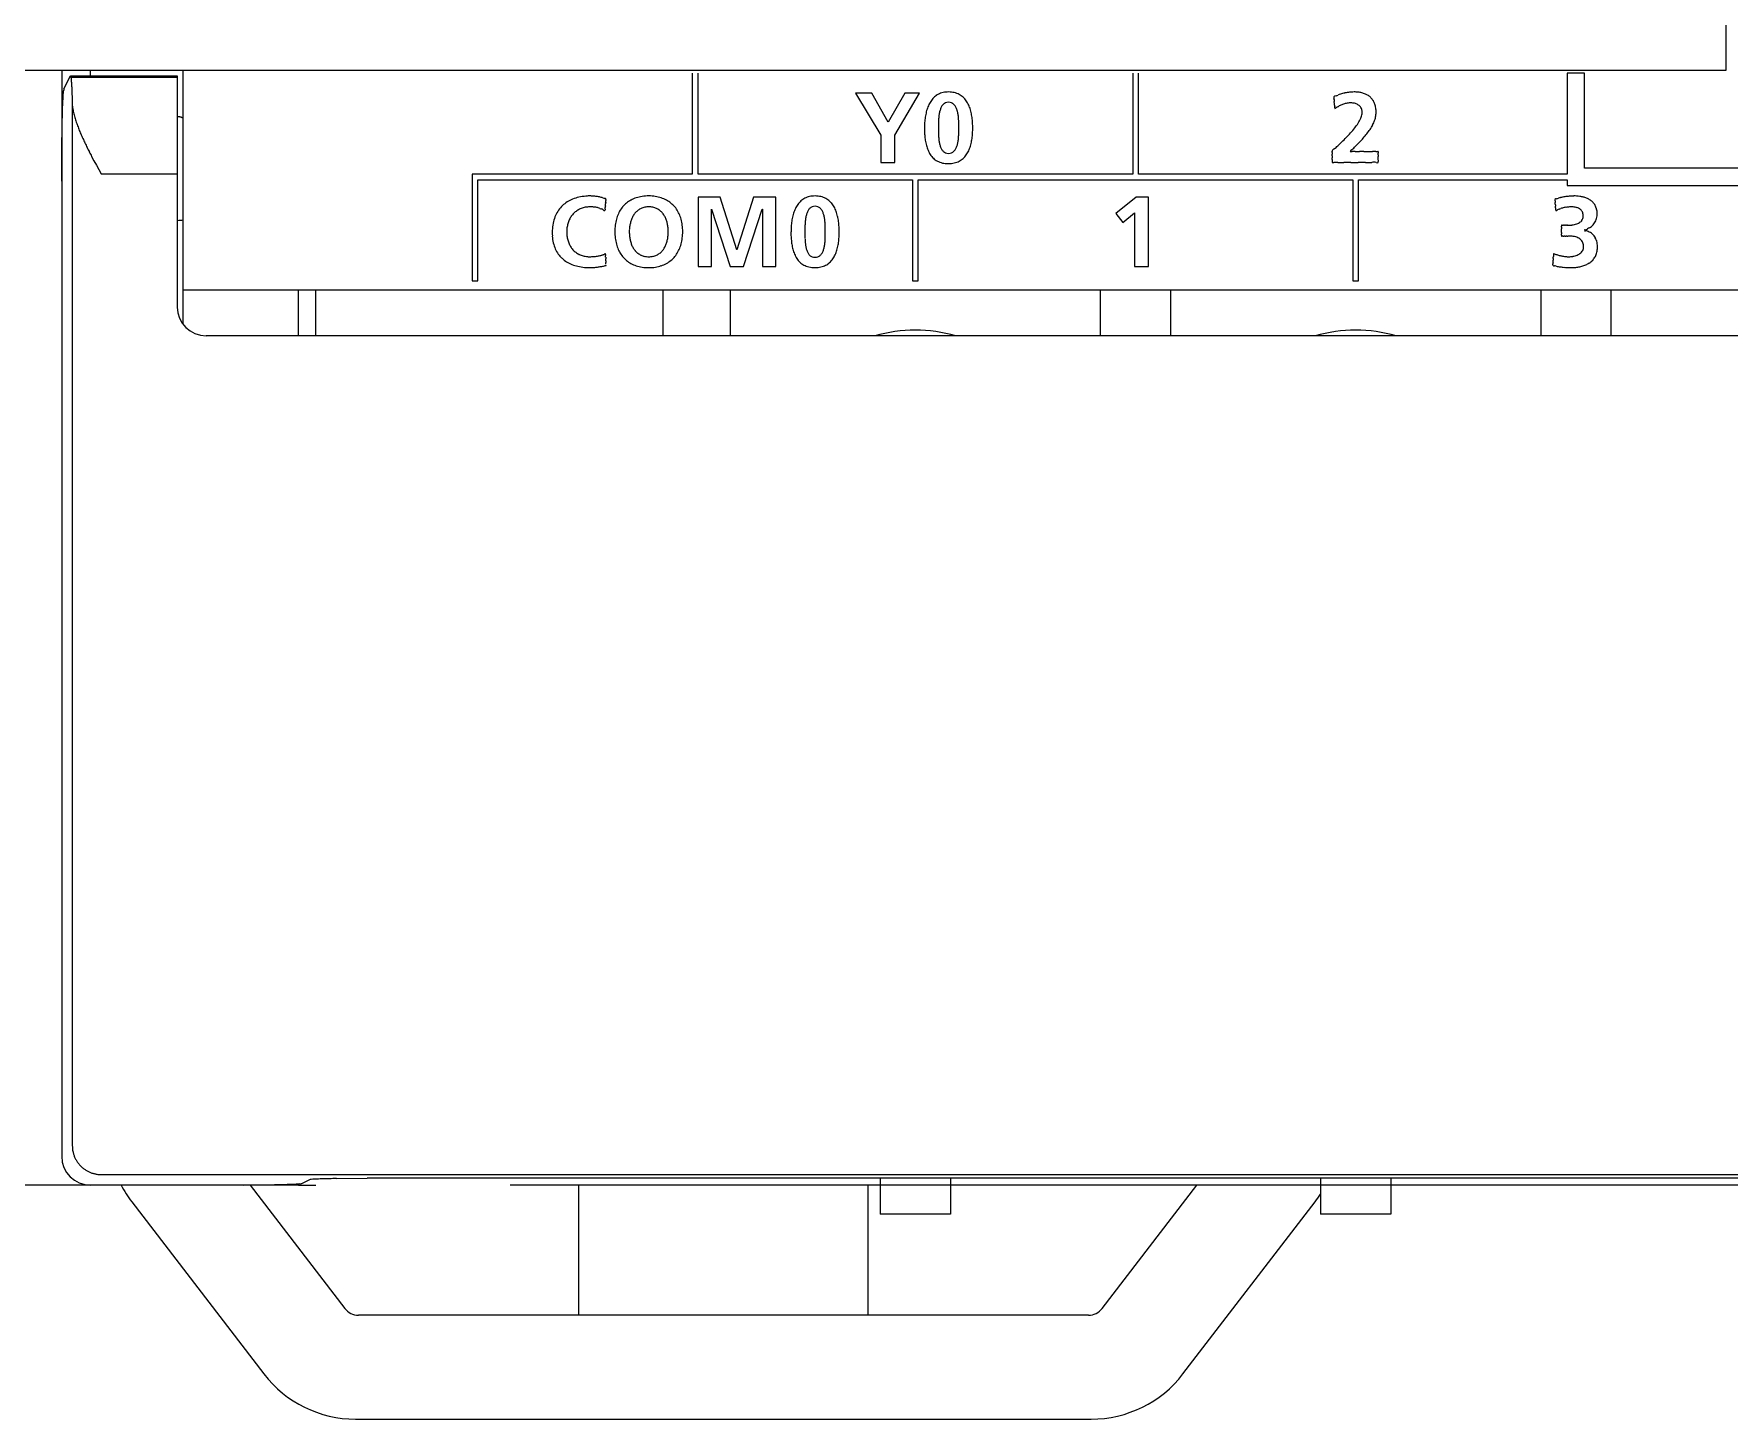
# Model space of a CAD drawing. Extents: x 168 to 388, y 259 to 356.
# Drawn here: x 202.88 to 232.22, y 259.02 to 282.99 of the extents above; entities that cross this region are included whole.
import ezdxf

# ---------------------------------------------------------------- set-up
doc = ezdxf.new("R2010")
doc.units = 0
doc.header["$MEASUREMENT"] = 0
doc.layers.get('0').update_dxf_attribs({"linetype": 'CONTINUOUS'})

msp = doc.modelspace()

# ---------------------------------------------------------------- linework, layer by layer
at = {"color": 7, "linetype": 'Continuous'}
for p, q in [((232.165, 282.367), (232.165, 333.767)), ((200.215, 282.367), (232.165, 282.367)), ((203.365, 282.367), (203.365, 263.567)), ((203.405, 282.043), (203.517, 282.267)), ((203.517, 282.267), (205.365, 282.267)), ((203.517, 282.267), (203.526, 282.239)), ((205.365, 282.239), (203.526, 282.239)), ((203.526, 282.239), (203.527, 282.23)), ((203.527, 282.23), (203.528, 282.222)), ((203.528, 282.222), (203.528, 282.215)), ((203.528, 282.215), (203.529, 282.208)), ((203.529, 282.208), (203.53, 282.203)), ((203.53, 282.203), (203.53, 282.197)), ((203.53, 282.197), (203.53, 282.193)), ((203.53, 282.193), (203.531, 282.188)), ((203.531, 282.188), (203.531, 282.183)), ((203.531, 282.183), (203.532, 282.178)), ((203.532, 282.178), (203.532, 282.172)), ((203.532, 282.172), (203.532, 282.166)), ((203.532, 282.166), (203.533, 282.16)), ((203.865, 282.267), (203.865, 282.367)), ((205.365, 282.267), (205.365, 278.267)), ((205.465, 277.984), (205.465, 282.367)), ((214.276, 282.317), (214.276, 280.568)), ((214.376, 280.568), (214.376, 282.317)), ((221.896, 282.317), (221.896, 280.568)), ((221.995, 280.568), (221.995, 282.317)), ((229.715, 282.317), (229.415, 282.317)), ((229.415, 282.317), (229.415, 280.568)), ((229.715, 280.668), (229.715, 282.317)), ((203.388, 281.866), (203.39, 281.902)), ((203.39, 281.902), (203.392, 281.937)), ((203.392, 281.937), (203.395, 281.972)), ((203.395, 281.972), (203.398, 282.008)), ((203.533, 282.16), (203.533, 282.154)), ((203.533, 282.154), (203.534, 282.148)), ((203.534, 282.148), (203.534, 282.141)), ((203.534, 282.141), (203.535, 282.134)), ((203.535, 282.134), (203.535, 282.128)), ((203.535, 282.128), (203.535, 282.121)), ((203.535, 282.121), (203.536, 282.114)), ((203.536, 282.114), (203.536, 282.106)), ((203.536, 282.106), (203.537, 282.099)), ((203.537, 282.099), (203.537, 282.091)), ((203.537, 282.091), (203.537, 282.084)), ((203.537, 282.084), (203.538, 282.076)), ((203.538, 282.076), (203.538, 282.068)), ((203.538, 282.068), (203.539, 282.059)), ((203.539, 282.059), (203.539, 282.051)), ((203.539, 282.051), (203.539, 282.043)), ((203.539, 282.043), (203.54, 282.034)), ((203.54, 282.034), (203.54, 282.025)), ((203.54, 282.025), (203.541, 282.016)), ((203.541, 282.016), (203.541, 282.007)), ((203.541, 282.007), (203.541, 281.998)), ((203.541, 281.998), (203.542, 281.988)), ((203.542, 281.988), (203.542, 281.979)), ((203.542, 281.979), (203.542, 281.969)), ((203.542, 281.969), (203.543, 281.959)), ((203.543, 281.959), (203.543, 281.949)), ((203.543, 281.949), (203.543, 281.939)), ((203.543, 281.939), (203.544, 281.929)), ((203.544, 281.929), (203.544, 281.919)), ((203.544, 281.919), (203.545, 281.908)), ((203.545, 281.908), (203.545, 281.898)), ((203.545, 281.898), (203.545, 281.887)), ((203.545, 281.887), (203.546, 281.876)), ((203.546, 281.876), (203.546, 281.865)), ((217.382, 281.968), (217.101, 281.968)), ((217.101, 281.968), (217.539, 281.244)), ((217.666, 281.465), (217.382, 281.968)), ((217.954, 281.968), (217.666, 281.465)), ((217.779, 281.244), (218.208, 281.968)), ((218.208, 281.968), (217.954, 281.968)), ((203.377, 281.547), (203.378, 281.583)), ((203.378, 281.583), (203.379, 281.618)), ((203.379, 281.618), (203.38, 281.654)), ((203.38, 281.654), (203.381, 281.689)), ((203.381, 281.689), (203.382, 281.725)), ((203.382, 281.725), (203.383, 281.76)), ((203.383, 281.76), (203.385, 281.796)), ((203.385, 281.796), (203.386, 281.831)), ((203.386, 281.831), (203.388, 281.866)), ((203.546, 281.865), (203.546, 281.854)), ((203.546, 281.854), (203.547, 281.843)), ((203.547, 281.843), (203.547, 281.831)), ((203.547, 281.831), (203.547, 281.82)), ((203.547, 281.82), (203.548, 281.808)), ((203.548, 281.808), (203.548, 281.797)), ((203.548, 281.797), (203.548, 281.785)), ((203.548, 281.785), (203.549, 281.761)), ((203.549, 281.761), (203.549, 263.751)), ((203.371, 281.263), (203.372, 281.298)), ((203.372, 281.334), (203.373, 281.369)), ((203.372, 281.298), (203.372, 281.334)), ((203.373, 281.369), (203.374, 281.405)), ((203.374, 281.44), (203.375, 281.476)), ((203.374, 281.405), (203.374, 281.44)), ((203.375, 281.476), (203.376, 281.511)), ((203.376, 281.511), (203.377, 281.547)), ((205.365, 281.567), (205.369, 281.567)), ((205.369, 281.567), (205.373, 281.567)), ((205.373, 281.567), (205.376, 281.567)), ((205.376, 281.567), (205.379, 281.567)), ((205.379, 281.567), (205.381, 281.567)), ((205.381, 281.567), (205.382, 281.566)), ((205.382, 281.566), (205.384, 281.566)), ((205.384, 281.566), (205.385, 281.566)), ((205.385, 281.566), (205.387, 281.566)), ((205.387, 281.566), (205.389, 281.566)), ((205.389, 281.566), (205.39, 281.565)), ((205.39, 281.565), (205.392, 281.565)), ((205.392, 281.565), (205.394, 281.565)), ((205.394, 281.565), (205.395, 281.565)), ((205.395, 281.565), (205.397, 281.564)), ((205.397, 281.564), (205.399, 281.564)), ((205.399, 281.564), (205.4, 281.564)), ((205.4, 281.564), (205.402, 281.563)), ((205.402, 281.563), (205.404, 281.563)), ((205.404, 281.563), (205.405, 281.563)), ((205.405, 281.563), (205.407, 281.562)), ((205.407, 281.562), (205.409, 281.562)), ((205.409, 281.562), (205.41, 281.561)), ((205.41, 281.561), (205.412, 281.561)), ((205.412, 281.561), (205.414, 281.561)), ((205.414, 281.561), (205.415, 281.56)), ((205.415, 281.56), (205.417, 281.56)), ((205.417, 281.56), (205.419, 281.559)), ((205.419, 281.559), (205.42, 281.559)), ((205.42, 281.559), (205.422, 281.558)), ((205.422, 281.558), (205.424, 281.558)), ((205.424, 281.558), (205.425, 281.557)), ((205.425, 281.557), (205.427, 281.556)), ((205.427, 281.556), (205.429, 281.556)), ((205.429, 281.556), (205.43, 281.555)), ((205.43, 281.555), (205.432, 281.555)), ((205.432, 281.555), (205.434, 281.554)), ((205.434, 281.554), (205.435, 281.553)), ((205.435, 281.553), (205.437, 281.553)), ((205.437, 281.553), (205.439, 281.552)), ((205.439, 281.552), (205.44, 281.551)), ((205.44, 281.551), (205.442, 281.55)), ((205.442, 281.55), (205.444, 281.55)), ((205.444, 281.55), (205.445, 281.549)), ((205.445, 281.549), (205.447, 281.548)), ((205.447, 281.548), (205.449, 281.547)), ((205.449, 281.547), (205.45, 281.547)), ((205.45, 281.547), (205.452, 281.546)), ((205.452, 281.546), (205.454, 281.545)), ((205.454, 281.545), (205.455, 281.544)), ((205.455, 281.544), (205.457, 281.543)), ((205.457, 281.543), (205.459, 281.542)), ((205.459, 281.542), (205.46, 281.541)), ((205.46, 281.541), (205.462, 281.54)), ((205.462, 281.54), (205.465, 281.538)), ((203.368, 281.05), (203.369, 281.085)), ((203.368, 281.014), (203.368, 281.05)), ((203.368, 280.978), (203.368, 281.014)), ((203.369, 281.121), (203.37, 281.156)), ((203.369, 281.085), (203.369, 281.121)), ((203.37, 281.192), (203.371, 281.227)), ((203.37, 281.156), (203.37, 281.192)), ((203.371, 281.227), (203.371, 281.263)), ((217.539, 281.244), (217.539, 280.77)), ((217.779, 280.77), (217.779, 281.244)), ((203.365, 280.767), (203.366, 280.767)), ((203.366, 280.836), (203.367, 280.872)), ((203.366, 280.801), (203.366, 280.836)), ((203.366, 280.765), (203.366, 280.801)), ((203.366, 280.73), (203.366, 280.765)), ((203.366, 280.694), (203.366, 280.73)), ((203.367, 280.943), (203.368, 280.978)), ((203.367, 280.907), (203.367, 280.943)), ((203.367, 280.872), (203.367, 280.907)), ((203.883, 280.874), (203.924, 280.798)), ((203.924, 280.798), (203.965, 280.722)), ((203.965, 280.722), (204.007, 280.646)), ((217.539, 280.77), (217.779, 280.77)), ((225.348, 280.794), (225.348, 280.77)), ((225.348, 280.77), (225.375, 280.77)), ((226.144, 280.77), (226.145, 280.774)), ((203.365, 280.623), (203.366, 280.659)), ((203.365, 280.588), (203.365, 280.623)), ((203.365, 280.552), (203.365, 280.588)), ((203.365, 280.516), (203.365, 280.552)), ((203.365, 280.481), (203.365, 280.516)), ((203.365, 280.445), (203.365, 280.481)), ((203.366, 280.659), (203.366, 280.694)), ((204.007, 280.646), (204.049, 280.57)), ((204.049, 280.57), (205.365, 280.57)), ((214.276, 280.568), (210.465, 280.568)), ((210.465, 280.568), (210.465, 278.718)), ((210.565, 278.718), (210.565, 280.468)), ((210.565, 280.468), (218.085, 280.468)), ((221.896, 280.568), (214.376, 280.568)), ((218.085, 280.468), (218.085, 278.718)), ((218.185, 278.718), (218.185, 280.468)), ((218.185, 280.468), (225.705, 280.468)), ((229.415, 280.568), (221.995, 280.568)), ((225.705, 280.468), (225.705, 278.718)), ((225.805, 278.718), (225.805, 280.468)), ((225.805, 280.468), (229.415, 280.468)), ((229.415, 280.468), (229.415, 280.368)), ((237.035, 280.668), (229.715, 280.668)), ((214.761, 280.168), (214.376, 280.168)), ((214.376, 280.168), (214.376, 278.969)), ((215.046, 279.259), (214.761, 280.168)), ((215.334, 280.168), (215.049, 279.259)), ((215.719, 280.168), (215.334, 280.168)), ((215.719, 278.969), (215.719, 280.168)), ((221.954, 280.168), (221.604, 279.887)), ((222.167, 280.168), (221.954, 280.168)), ((222.167, 278.97), (222.167, 280.168)), ((229.415, 280.368), (233.225, 280.368)), ((214.606, 279.955), (214.61, 279.958)), ((214.606, 278.969), (214.606, 279.955)), ((214.61, 279.958), (214.932, 278.969)), ((215.163, 278.969), (215.485, 279.958)), ((215.485, 279.958), (215.489, 279.958)), ((215.489, 279.958), (215.489, 278.969)), ((221.604, 279.887), (221.724, 279.73)), ((221.724, 279.73), (221.926, 279.895)), ((221.926, 279.895), (221.926, 278.97)), ((229.317, 279.684), (229.316, 279.682)), ((215.049, 279.259), (215.046, 279.259)), ((229.316, 279.497), (229.317, 279.495)), ((212.784, 278.987), (212.784, 278.993)), ((214.376, 278.969), (214.606, 278.969)), ((214.932, 278.969), (215.163, 278.969)), ((215.489, 278.969), (215.719, 278.969)), ((221.926, 278.97), (222.167, 278.97)), ((229.179, 279.193), (229.177, 279.168)), ((210.465, 278.718), (210.565, 278.718)), ((218.085, 278.718), (218.185, 278.718)), ((225.705, 278.718), (225.805, 278.718)), ((205.465, 278.567), (385.715, 278.567)), ((207.465, 277.767), (207.465, 278.567)), ((207.765, 277.767), (207.765, 278.567)), ((213.765, 278.567), (213.765, 277.767)), ((214.935, 277.767), (214.935, 278.567)), ((221.335, 278.567), (221.335, 277.767)), ((222.555, 277.767), (222.555, 278.567)), ((228.955, 278.567), (228.955, 277.767)), ((230.175, 277.767), (230.175, 278.567)), ((385.315, 277.767), (205.865, 277.767)), ((203.549, 263.751), (203.551, 263.723)), ((203.551, 263.723), (203.553, 263.696)), ((203.553, 263.696), (203.555, 263.675)), ((203.555, 263.675), (203.558, 263.654)), ((203.558, 263.654), (203.561, 263.64)), ((203.561, 263.64), (203.564, 263.626)), ((203.564, 263.626), (203.568, 263.615)), ((203.568, 263.615), (203.571, 263.604)), ((203.571, 263.604), (203.575, 263.592)), ((203.575, 263.592), (203.579, 263.58)), ((203.579, 263.58), (203.584, 263.567)), ((203.584, 263.567), (203.589, 263.554)), ((203.589, 263.554), (203.595, 263.542)), ((203.595, 263.542), (203.6, 263.53)), ((203.6, 263.53), (203.606, 263.518)), ((203.606, 263.518), (203.613, 263.506)), ((203.613, 263.506), (203.62, 263.495)), ((203.62, 263.495), (203.627, 263.483)), ((203.627, 263.483), (203.634, 263.472)), ((203.634, 263.472), (203.642, 263.46)), ((203.642, 263.46), (203.65, 263.449)), ((203.65, 263.449), (203.659, 263.438)), ((203.659, 263.438), (203.667, 263.428)), ((203.667, 263.428), (203.676, 263.417)), ((203.676, 263.417), (203.686, 263.407)), ((203.686, 263.407), (203.695, 263.397)), ((203.695, 263.397), (203.705, 263.388)), ((203.705, 263.388), (203.715, 263.378)), ((203.715, 263.378), (203.726, 263.369)), ((203.726, 263.369), (203.736, 263.361)), ((203.736, 263.361), (203.747, 263.352)), ((203.747, 263.352), (203.758, 263.344)), ((203.758, 263.344), (203.77, 263.336)), ((203.77, 263.336), (203.781, 263.329)), ((203.781, 263.329), (203.793, 263.322)), ((203.793, 263.322), (203.804, 263.315)), ((203.804, 263.315), (203.816, 263.308)), ((203.816, 263.308), (203.828, 263.302)), ((203.828, 263.302), (203.84, 263.296)), ((203.84, 263.296), (203.853, 263.291)), ((203.853, 263.291), (203.865, 263.286)), ((203.865, 263.286), (203.877, 263.281)), ((203.877, 263.281), (203.889, 263.277)), ((203.889, 263.277), (203.902, 263.273)), ((203.902, 263.273), (203.914, 263.269)), ((203.914, 263.269), (203.927, 263.266)), ((203.927, 263.266), (203.939, 263.263)), ((203.939, 263.263), (203.952, 263.26)), ((203.952, 263.26), (203.964, 263.258)), ((203.964, 263.258), (203.976, 263.256)), ((203.976, 263.256), (203.989, 263.254)), ((203.989, 263.254), (204.001, 263.253)), ((204.001, 263.253), (204.013, 263.252)), ((204.013, 263.252), (204.025, 263.251)), ((204.025, 263.251), (204.049, 263.251)), ((204.049, 263.251), (387.132, 263.251)), ((207.651, 263.16), (207.515, 263.092)), ((207.713, 263.168), (207.682, 263.166)), ((207.744, 263.17), (207.713, 263.168)), ((207.775, 263.171), (207.744, 263.17)), ((207.807, 263.173), (207.775, 263.171)), ((207.838, 263.174), (207.807, 263.173)), ((207.869, 263.175), (207.838, 263.174)), ((207.9, 263.176), (207.869, 263.175)), ((207.931, 263.177), (207.9, 263.176)), ((207.963, 263.178), (207.931, 263.177)), ((207.994, 263.179), (207.963, 263.178)), ((208.025, 263.179), (207.994, 263.179)), ((208.056, 263.18), (208.025, 263.179)), ((208.088, 263.18), (208.056, 263.18)), ((208.119, 263.181), (208.088, 263.18)), ((208.119, 263.181), (208.65, 263.185)), ((382.53, 263.185), (208.65, 263.185)), ((217.525, 263.185), (217.525, 262.567)), ((218.745, 263.185), (218.745, 262.567)), ((225.145, 263.185), (225.145, 262.567)), ((226.365, 263.185), (226.365, 262.567)), ((206.516, 263.067), (168.315, 263.067)), ((206.516, 263.067), (207.048, 263.071)), ((207.465, 263.067), (206.516, 263.067)), ((206.626, 263.067), (208.263, 260.934)), ((207.079, 263.072), (207.048, 263.071)), ((207.11, 263.072), (207.079, 263.072)), ((207.141, 263.073), (207.11, 263.072)), ((207.172, 263.074), (207.141, 263.073)), ((207.203, 263.074), (207.172, 263.074)), ((207.235, 263.075), (207.203, 263.074)), ((207.266, 263.076), (207.235, 263.075)), ((207.297, 263.077), (207.266, 263.076)), ((207.328, 263.078), (207.297, 263.077)), ((207.359, 263.079), (207.328, 263.078)), ((207.391, 263.081), (207.359, 263.079)), ((207.422, 263.082), (207.391, 263.081)), ((207.453, 263.084), (207.422, 263.082)), ((207.484, 263.087), (207.453, 263.084)), ((207.465, 263.085), (207.465, 263.067)), ((207.465, 263.067), (207.765, 263.067)), ((377.095, 263.067), (211.125, 263.067)), ((212.315, 260.817), (212.315, 263.067)), ((217.315, 263.067), (217.315, 260.817)), ((221.368, 260.934), (223.004, 263.067)), ((204.579, 262.778), (206.865, 259.8)), ((218.745, 262.567), (217.525, 262.567)), ((222.766, 259.8), (225.052, 262.778)), ((226.365, 262.567), (225.145, 262.567)), ((221.13, 260.817), (208.501, 260.817)), ((208.451, 259.017), (221.179, 259.017))]:
    msp.add_line(p, q, dxfattribs=at)
for centre, radius, start, end in [((203.556, 281.995), 0.159, 162.4516, 175.2811), ((218.749, 281.597), 0.416, 138.2415, 149.5717), ((218.696, 281.644), 0.346, 124.773, 138.1495), ((218.685, 281.657), 0.329, 110.1095, 124.5685), ((218.7, 281.611), 0.378, 96.1427, 109.7956), ((218.71, 281.534), 0.455, 83.4392, 96.3634), ((218.72, 281.592), 0.396, 70.1043, 83.9082), ((218.74, 281.653), 0.332, 54.8443, 69.7552), ((218.732, 281.645), 0.343, 40.7507, 54.6044), ((218.679, 281.6), 0.412, 29.0037, 40.6389), ((225.397, 281.894), 0.0211, 148.7692, 169.4987), ((225.424, 281.894), 0.048, 175.2806, 195.489), ((225.152, 281.847), 0.229, 2.2329, 8.5367), ((225.42, 281.864), 0.0576, 94.8894, 135.3313), ((225.311, 282.228), 0.324, 288.6621, 295.749), ((225.611, 281.546), 0.422, 106.6096, 112.0766), ((225.814, 280.927), 1.073, 105.4241, 107.5779), ((225.729, 281.224), 0.764, 102.1429, 105.1728), ((225.741, 281.174), 0.816, 99.3739, 102.2109), ((225.735, 281.207), 0.782, 96.4077, 99.3594), ((225.733, 281.222), 0.767, 93.4094, 96.4114), ((225.731, 281.258), 0.731, 90.2845, 93.4199), ((225.732, 281.371), 0.618, 83.9909, 90.4025), ((225.746, 281.503), 0.485, 76.0871, 84.0055), ((225.769, 281.597), 0.388, 66.8651, 76.0979), ((225.795, 281.658), 0.322, 56.2975, 66.8365), ((225.815, 281.688), 0.286, 44.7092, 56.2206), ((225.819, 281.693), 0.279, 32.7613, 44.5907), ((204.821, 281.912), 1.281, 186.7741, 190.6563), ((204.822, 281.915), 1.283, 190.7586, 194.6257), ((205.314, 282.043), 1.791, 194.616, 197.3857), ((219.22, 281.419), 0.923, 165.7445, 171.5024), ((219.017, 281.471), 0.714, 158.6091, 165.7978), ((218.855, 281.535), 0.54, 149.5574, 158.6531), ((219.414, 281.464), 0.878, 171.0097, 175.0858), ((219.117, 281.512), 0.577, 165.09, 171.095), ((218.908, 281.568), 0.36, 156.2574, 165.2332), ((218.777, 281.627), 0.217, 142.8896, 156.4671), ((218.717, 281.673), 0.141, 123.6214, 142.9468), ((218.707, 281.683), 0.127, 100.904, 122.6005), ((218.709, 281.672), 0.139, 78.9793, 101.0207), ((218.712, 281.679), 0.131, 57.936, 79.3232), ((218.703, 281.67), 0.143, 37.6355, 56.9109), ((218.645, 281.625), 0.217, 23.9598, 37.6619), ((218.518, 281.568), 0.356, 15.0495, 24.1609), ((218.315, 281.512), 0.567, 9.0777, 15.1927), ((218.022, 281.464), 0.864, 5.0155, 9.1601), ((218.567, 281.538), 0.54, 19.8578, 29.0187), ((218.394, 281.475), 0.725, 12.8544, 19.9089), ((218.163, 281.421), 0.962, 7.4651, 12.905), ((226.357, 281.933), 0.98, 184.4966, 186.273), ((219.712, 281.275), 5.698, 5.2214, 5.5482), ((221.831, 281.442), 3.573, 5.1321, 5.6374), ((226.096, 281.815), 0.709, 184.2763, 186.4933), ((225.238, 281.71), 0.155, 1.65, 9.1196), ((225.419, 281.712), 0.0257, 174.2226, 196.547), ((225.392, 281.73), 0.0261, 275.7519, 326.3824), ((225.484, 281.627), 0.113, 112.3567, 128.3708), ((224.79, 282.995), 1.421, 297.2553, 298.5466), ((225.675, 281.345), 0.452, 113.0554, 117.156), ((225.743, 281.197), 0.614, 110.43, 113.4603), ((225.696, 281.32), 0.483, 106.454, 110.3174), ((225.686, 281.354), 0.447, 102.3054, 106.4883), ((225.676, 281.4), 0.4, 97.6159, 102.2977), ((225.672, 281.43), 0.37, 92.5155, 97.6053), ((225.67, 281.493), 0.307, 86.5763, 92.6325), ((225.672, 281.536), 0.263, 79.5375, 86.4506), ((225.676, 281.557), 0.243, 72.1998, 79.5882), ((225.685, 281.585), 0.213, 63.9637, 72.2215), ((225.698, 281.612), 0.183, 54.6083, 63.9833), ((225.713, 281.632), 0.159, 43.9566, 54.6002), ((225.724, 281.643), 0.143, 32.1129, 43.9022), ((225.566, 281.657), 0.303, 336.0239, 351.4696), ((225.727, 281.645), 0.14, 19.5921, 31.9983), ((225.717, 281.642), 0.15, 7.1923, 19.4771), ((225.679, 281.638), 0.188, 351.9705, 6.8713), ((225.8, 281.682), 0.302, 21.2694, 32.6532), ((225.745, 281.661), 0.36, 10.9427, 21.1855), ((225.655, 281.648), 0.453, 340.5859, 351.1831), ((225.661, 281.644), 0.447, 1.9046, 10.9899), ((225.669, 281.642), 0.438, 351.6816, 2.2594), ((205.683, 282.158), 2.178, 197.3661, 199.6444), ((206.108, 282.309), 2.628, 199.6414, 201.5291), ((206.67, 282.53), 3.233, 201.5239, 203.0587), ((219.588, 281.37), 1.295, 175.9702, 180.186), ((219.827, 281.359), 1.534, 179.7569, 182.8385), ((219.639, 281.346), 1.345, 182.6894, 186.3962), ((219.473, 281.381), 1.179, 171.4916, 176.1009), ((220.524, 281.399), 1.99, 177.7599, 179.4546), ((223.635, 281.372), 5.101, 179.4818, 180.0745), ((223.889, 281.355), 5.355, 179.8922, 180.4461), ((220.532, 281.33), 1.998, 180.459, 182.1174), ((219.833, 281.427), 1.298, 175.0425, 177.7807), ((217.63, 281.428), 1.257, 2.2455, 5.0723), ((216.779, 281.396), 2.108, 0.6205, 2.2198), ((216.774, 281.333), 2.113, 357.8991, 359.4672), ((216.045, 281.381), 2.842, 359.6944, 0.7581), ((215.952, 281.349), 2.936, 359.3208, 0.3312), ((217.888, 281.384), 1.24, 3.2695, 7.5013), ((217.606, 281.367), 1.522, 359.9339, 3.3063), ((217.642, 281.365), 1.486, 356.5904, 0.0406), ((224.469, 282.362), 1.613, 317.9434, 321.8623), ((224.923, 282.008), 1.037, 321.7246, 327.4874), ((225.304, 281.768), 0.587, 327.2887, 336.4729), ((225.06, 281.97), 1.133, 321.5312, 326.2502), ((225.321, 281.796), 0.82, 326.1941, 332.4911), ((225.51, 281.698), 0.606, 332.4856, 340.6716), ((207.239, 282.773), 3.851, 203.058, 204.3462), ((207.915, 283.078), 4.592, 204.3415, 205.4218), ((208.743, 283.471), 5.509, 205.4208, 206.319), ((209.712, 283.95), 6.59, 206.3179, 207.0708), ((219.281, 281.306), 0.985, 186.3948, 191.5594), ((219.036, 281.255), 0.735, 191.4978, 198.3811), ((218.851, 281.193), 0.539, 198.3265, 207.4936), ((219.799, 281.302), 1.264, 182.1025, 184.8678), ((219.387, 281.267), 0.851, 184.8228, 188.9649), ((219.097, 281.22), 0.557, 188.8789, 195.001), ((218.896, 281.165), 0.349, 194.8576, 204.0061), ((218.771, 281.109), 0.212, 203.8038, 217.5782), ((218.651, 281.11), 0.211, 321.8699, 335.7636), ((218.53, 281.166), 0.345, 335.5708, 344.8549), ((218.334, 281.22), 0.548, 344.7118, 350.9447), ((218.049, 281.267), 0.837, 350.8616, 355.0735), ((217.662, 281.302), 1.225, 355.0154, 357.8691), ((218.576, 281.196), 0.532, 330.4889, 339.7092), ((218.409, 281.258), 0.71, 339.6603, 346.8037), ((218.188, 281.311), 0.937, 346.7554, 352.2935), ((217.93, 281.347), 1.198, 352.2523, 356.6098), ((225.406, 280.945), 0.0631, 110.046, 156.7908), ((225.197, 281.268), 0.323, 305.5195, 319.8359), ((226.681, 279.814), 1.755, 131.6604, 134.8131), ((224.072, 282.664), 2.109, 313.1426, 316.0437), ((223.595, 283.155), 2.793, 315.5965, 317.8796), ((224.902, 281.852), 1.167, 312.164, 316.7652), ((176.839, 329.512), 68.853, 315.26698, 315.34691), ((224.329, 282.573), 2.081, 315.76, 318.4222), ((224.624, 282.317), 1.69, 318.2729, 321.5168), ((210.936, 284.576), 7.965, 207.0686, 207.6915), ((218.733, 281.132), 0.407, 207.4726, 219.3336), ((218.679, 281.088), 0.338, 219.4567, 233.7418), ((218.673, 281.083), 0.329, 234.017, 249.4021), ((218.696, 281.151), 0.402, 249.7714, 263.8911), ((218.715, 281.065), 0.141, 217.5616, 236.9136), ((218.706, 281.057), 0.129, 237.9375, 259.3769), ((218.708, 281.23), 0.481, 263.4271, 276.343), ((218.709, 281.07), 0.143, 259.2074, 280.7926), ((218.712, 281.061), 0.133, 280.4046, 301.5361), ((218.72, 281.147), 0.397, 276.0147, 289.6677), ((218.705, 281.068), 0.142, 302.5613, 321.857), ((218.74, 281.086), 0.333, 289.9964, 304.7449), ((218.733, 281.093), 0.343, 304.9796, 318.7484), ((218.683, 281.135), 0.408, 318.8625, 330.4992), ((225.407, 280.966), 0.0589, 175.6676, 184.3324), ((224.977, 280.952), 0.372, 358.4959, 1.5041), ((227.042, 280.928), 1.694, 179.5432, 180.4568), ((218.405, 280.899), 6.944, 359.8705, 0.1295), ((252.17, 280.867), 26.822, 179.9651, 180.0349), ((126.259, 280.835), 99.089, 359.99109, 0.00891), ((577.257, 280.807), 351.908, 179.99789, 180.00211), ((225.41, -339.823), 620.592, 89.996738, 90.003262), ((225.497, 460.138), 179.368, 269.9836, 270.0164), ((225.609, 230.264), 50.506, 89.9306, 90.0694), ((225.715, 280.937), 0.0583, 120.7303, 158.6591), ((225.677, 281.022), 0.0654, 255.8573, 284.1427), ((225.735, 294.441), 13.671, 269.7284, 270.2716), ((225.72, 280.599), 0.361, 85.6202, 94.3798), ((225.783, 282.535), 1.577, 268.7173, 271.2827), ((225.862, 277.231), 3.539, 88.9917, 91.0083), ((225.857, 274.444), 6.515, 89.6547, 90.3453), ((225.936, 327.361), 46.402, 269.9513, 270.0487), ((225.978, 281.632), 0.864, 266.4436, 273.5564), ((226.011, 295.409), 14.451, 269.858, 270.142), ((226.07, 280.583), 0.19, 78.2596, 101.7404), ((226.076, 278.05), 2.908, 89.4405, 90.5595), ((226.121, 281.518), 0.56, 268.2414, 271.7586), ((226.127, 280.795), 0.0312, 235.6255, 304.3745), ((226.14, 280.947), 0.0113, 65.1971, 100.1536), ((226.219, 280.937), 0.0749, 172.3928, 187.6072), ((226.133, 280.952), 0.0133, 337.0016, 22.9984), ((225.812, 280.914), 0.333, 357.7352, 2.2648), ((227.56, 280.886), 1.415, 179.3935, 180.6065), ((208.487, 280.856), 17.658, 359.9503, 0.0497), ((224.099, 280.826), 2.047, 359.6032, 0.3968), ((226.585, 280.8), 0.44, 178.4921, 181.5079), ((226.056, 280.781), 0.0896, 355.1828, 4.8172), ((212.424, 279.593), 0.584, 111.9503, 122.4181), ((212.461, 279.499), 0.685, 102.4861, 111.9338), ((212.499, 279.325), 0.863, 94.3518, 102.4175), ((212.506, 279.294), 0.895, 89.0236, 94.664), ((212.507, 279.439), 0.75, 86.853, 88.9343), ((212.506, 279.427), 0.762, 84.6468, 86.8021), ((212.5, 279.361), 0.828, 82.6122, 84.6765), ((212.495, 279.32), 0.87, 80.5718, 82.5928), ((212.515, 279.433), 0.755, 78.2918, 80.6637), ((212.396, 278.896), 1.305, 76.5819, 77.9668), ((212.635, 279.866), 0.305, 71.9527, 77.8766), ((212.795, 280.311), 0.167, 246.9546, 257.718), ((212.762, 280.12), 0.0276, 42.4478, 95.8362), ((212.062, 280.157), 0.719, 354.0484, 356.2282), ((212.938, 280.106), 0.159, 171.5545, 178.7221), ((212.757, 280.136), 0.0255, 344.7611, 5.5155), ((213.45, 279.682), 0.496, 118.2985, 129.2007), ((213.472, 279.642), 0.541, 107.8081, 118.2439), ((213.503, 279.539), 0.648, 98.3736, 107.7003), ((213.517, 279.468), 0.721, 89.4932, 98.6252), ((213.529, 279.488), 0.701, 81.1712, 90.4657), ((213.541, 279.551), 0.636, 71.9474, 81.3941), ((213.569, 279.64), 0.543, 61.4477, 71.8437), ((213.587, 279.674), 0.505, 50.6503, 61.3971), ((216.386, 279.843), 0.346, 124.7732, 138.1494), ((216.375, 279.857), 0.329, 110.1099, 124.5688), ((216.39, 279.811), 0.378, 96.1429, 109.796), ((216.4, 279.734), 0.455, 83.4392, 96.3634), ((216.41, 279.792), 0.396, 70.1048, 83.9084), ((216.43, 279.853), 0.332, 54.845, 69.7557), ((216.422, 279.845), 0.343, 40.7514, 54.6051), ((229.227, 280.107), 0.0319, 81.8705, 139.1694), ((229.231, 280.126), 0.0283, 176.1617, 192.0384), ((229.017, 280.098), 0.188, 1.304, 6.896), ((229.198, 280.301), 0.165, 281.8675, 294.1057), ((229.371, 279.837), 0.33, 102.4108, 108.6639), ((229.667, 278.666), 1.539, 102.4612, 103.8308), ((229.51, 279.355), 0.831, 99.5052, 102.0932), ((229.536, 279.207), 0.982, 97.3691, 99.6013), ((229.534, 279.222), 0.966, 95.0385, 97.3484), ((229.538, 279.174), 1.014, 92.7957, 95.0336), ((229.536, 279.227), 0.961, 90.4407, 92.8403), ((229.535, 279.457), 0.732, 86.6987, 90.5202), ((229.54, 279.566), 0.623, 81.4545, 86.5848), ((229.55, 279.623), 0.565, 75.5689, 81.5475), ((229.576, 279.723), 0.461, 68.1092, 75.6099), ((229.612, 279.811), 0.367, 58.6866, 68.1604), ((229.649, 279.873), 0.294, 46.8918, 58.6924), ((212.493, 279.597), 0.635, 156.3603, 166.4698), ((212.417, 279.63), 0.552, 145.3294, 156.3154), ((212.387, 279.65), 0.516, 133.8151, 145.2357), ((212.394, 279.641), 0.527, 122.4935, 133.7199), ((212.507, 279.613), 0.395, 140.3896, 150.3837), ((212.49, 279.627), 0.372, 129.872, 140.3562), ((212.484, 279.633), 0.363, 119.0441, 129.8268), ((212.489, 279.623), 0.375, 108.2534, 118.9715), ((212.497, 279.6), 0.4, 97.6995, 108.2584), ((212.508, 279.505), 0.495, 89.5786, 97.469), ((212.509, 279.317), 0.683, 87.4751, 89.8112), ((212.512, 279.35), 0.65, 85.1227, 87.5719), ((212.52, 279.45), 0.549, 82.1744, 85.0808), ((212.53, 279.519), 0.48, 78.8528, 82.2103), ((212.521, 279.482), 0.518, 75.5438, 78.7091), ((212.569, 279.658), 0.335, 70.9904, 76.0018), ((213.421, 281.942), 2.103, 249.3222, 250.1485), ((212.685, 279.877), 0.0904, 55.8745, 76.0086), ((212.764, 279.97), 0.0336, 212.5991, 271.812), ((212.736, 279.942), 0.0296, 348.6606, 1.616), ((212.986, 279.933), 0.22, 172.802, 177.4746), ((211.741, 280.061), 1.031, 354.4125, 355.8641), ((216.671, 279.671), 3.914, 174.9105, 175.3661), ((206, 280.61), 6.798, 354.9992, 355.2774), ((215.587, 279.827), 2.821, 174.8159, 175.4606), ((213.617, 279.608), 0.678, 160.3638, 168.9973), ((213.524, 279.641), 0.579, 150.7583, 160.3554), ((213.468, 279.672), 0.515, 140.2797, 150.7149), ((213.445, 279.689), 0.487, 129.2875, 140.2109), ((213.607, 279.638), 0.41, 148.5226, 157.2635), ((213.55, 279.673), 0.344, 138.349, 148.5263), ((213.517, 279.702), 0.3, 126.745, 138.3042), ((213.507, 279.715), 0.283, 114.1688, 126.6352), ((213.512, 279.701), 0.298, 101.5252, 114.0202), ((213.522, 279.649), 0.351, 89.7845, 101.4154), ((213.525, 279.649), 0.351, 78.5879, 90.2189), ((213.535, 279.701), 0.298, 65.9867, 78.4804), ((213.54, 279.716), 0.282, 53.3656, 65.8373), ((213.53, 279.702), 0.299, 41.6891, 53.2554), ((213.497, 279.673), 0.343, 31.4606, 41.6439), ((213.44, 279.639), 0.41, 22.7202, 31.4642), ((213.59, 279.679), 0.499, 39.8616, 50.575), ((213.569, 279.662), 0.527, 29.5466, 39.8036), ((213.518, 279.633), 0.585, 19.9923, 29.509), ((213.436, 279.604), 0.672, 11.3069, 19.9837), ((216.91, 279.619), 0.923, 165.7438, 171.5019), ((216.707, 279.671), 0.714, 158.6085, 165.7972), ((216.545, 279.735), 0.54, 149.557, 158.6525), ((216.439, 279.797), 0.416, 138.2414, 149.5712), ((216.807, 279.712), 0.577, 165.09, 171.095), ((216.598, 279.768), 0.36, 156.2574, 165.2332), ((216.468, 279.827), 0.217, 142.8896, 156.4671), ((216.407, 279.873), 0.141, 123.6214, 142.9468), ((216.397, 279.883), 0.127, 100.904, 122.6005), ((216.4, 279.872), 0.139, 78.9793, 101.0207), ((216.402, 279.879), 0.131, 57.936, 79.3232), ((216.393, 279.87), 0.143, 37.6355, 56.9109), ((216.335, 279.825), 0.217, 23.9598, 37.6619), ((216.208, 279.768), 0.356, 15.0495, 24.1609), ((216.005, 279.712), 0.567, 9.0777, 15.1927), ((216.37, 279.8), 0.412, 29.0042, 40.6396), ((216.258, 279.738), 0.54, 19.8582, 29.0193), ((216.084, 279.675), 0.725, 12.8546, 19.9093), ((215.854, 279.621), 0.962, 7.4652, 12.9052), ((230.066, 280.151), 0.863, 183.2428, 184.9572), ((225.857, 279.821), 3.359, 3.8421, 4.3579), ((236.478, 280.552), 7.287, 183.9758, 184.2242), ((225.546, 279.737), 3.676, 3.867, 4.3331), ((230.16, 280.04), 0.948, 183.3405, 184.8595), ((229.014, 279.937), 0.203, 1.6496, 6.5505), ((229.243, 279.941), 0.0273, 177.3027, 190.8973), ((229.219, 279.967), 0.0308, 264.8263, 324.835), ((229.293, 279.871), 0.0921, 102.5079, 121.6607), ((228.967, 280.88), 0.968, 288.3889, 290.1982), ((229.436, 279.572), 0.421, 104.3823, 108.54), ((229.509, 279.309), 0.694, 102.3301, 104.8508), ((229.483, 279.42), 0.58, 99.175, 102.1962), ((229.487, 279.4), 0.6, 96.2896, 99.2137), ((229.486, 279.402), 0.598, 93.3202, 96.2687), ((229.486, 279.423), 0.577, 90.2839, 93.3571), ((229.486, 279.553), 0.447, 85.934, 90.3939), ((229.493, 279.662), 0.338, 80.1076, 85.8955), ((229.506, 279.733), 0.265, 73.0933, 80.1657), ((229.524, 279.793), 0.203, 64.3202, 73.1245), ((229.543, 279.832), 0.159, 53.5608, 64.3276), ((229.558, 279.853), 0.134, 40.919, 53.486), ((229.564, 279.858), 0.126, 27.2066, 40.7431), ((229.552, 279.853), 0.139, 13.836, 26.9993), ((229.568, 279.838), 0.124, 335.3035, 349.7952), ((229.517, 279.844), 0.175, 2.0192, 13.7367), ((229.535, 279.843), 0.157, 350.2382, 2.8098), ((229.675, 279.901), 0.256, 32.9337, 46.7776), ((229.675, 279.902), 0.255, 17.9621, 32.7006), ((229.624, 279.887), 0.309, 3.9675, 17.6714), ((229.624, 279.876), 0.308, 345.7905, 354.6307), ((229.574, 279.881), 0.358, 354.4851, 4.366), ((205.365, 280.567), 0.8, 269.9956, 277.2919), ((212.739, 279.55), 0.886, 175.0714, 183.4655), ((212.644, 279.562), 0.79, 166.5381, 175.3242), ((212.668, 279.565), 0.564, 176.7676, 184.7541), ((212.638, 279.568), 0.534, 168.652, 176.8718), ((212.581, 279.579), 0.476, 159.8052, 168.6323), ((212.539, 279.595), 0.431, 150.4021, 159.8039), ((213.868, 279.572), 0.932, 176.4777, 183.495), ((213.757, 279.581), 0.82, 169.0172, 176.5996), ((213.898, 279.571), 0.712, 177.2337, 182.6743), ((213.891, 279.569), 0.704, 182.5476, 188.0836), ((213.827, 279.575), 0.641, 171.2624, 177.2162), ((213.76, 279.585), 0.572, 164.719, 171.2944), ((213.681, 279.607), 0.49, 157.2384, 164.7489), ((213.366, 279.607), 0.49, 15.2352, 22.7453), ((213.286, 279.585), 0.573, 8.6935, 15.2651), ((213.219, 279.575), 0.641, 2.7789, 8.7254), ((213.155, 279.569), 0.705, 351.9283, 357.4572), ((213.147, 279.571), 0.713, 357.3302, 2.7618), ((213.315, 279.58), 0.795, 3.5328, 11.2863), ((213.221, 279.572), 0.89, 356.3855, 3.6408), ((217.279, 279.57), 1.295, 175.9698, 180.1859), ((217.517, 279.559), 1.534, 179.7569, 182.8385), ((217.163, 279.581), 1.179, 171.491, 176.1006), ((218.214, 279.599), 1.99, 177.76, 179.4546), ((221.323, 279.572), 5.099, 179.4817, 180.0746), ((221.575, 279.555), 5.351, 179.8924, 180.4467), ((217.523, 279.627), 1.298, 175.0425, 177.7807), ((217.104, 279.664), 0.878, 171.0097, 175.0858), ((215.712, 279.663), 0.864, 5.0155, 9.1601), ((215.32, 279.628), 1.257, 2.2455, 5.0723), ((214.47, 279.595), 2.108, 0.6205, 2.2198), ((213.736, 279.581), 2.842, 359.6944, 0.7581), ((213.642, 279.549), 2.936, 359.3208, 0.3312), ((215.578, 279.584), 1.24, 3.2695, 7.5014), ((215.296, 279.567), 1.522, 359.9339, 3.3063), ((215.332, 279.564), 1.486, 356.5904, 0.0406), ((229.358, 279.675), 0.0421, 171.3783, 188.6217), ((229.096, 279.658), 0.221, 357.1951, 2.8049), ((230.29, 279.634), 0.974, 179.1887, 180.8113), ((223.961, 279.605), 5.355, 359.8364, 0.1636), ((224.709, 279.574), 4.607, 359.8098, 0.1902), ((230.206, 279.545), 0.89, 179.1116, 180.8884), ((229.114, 279.52), 0.202, 356.938, 3.062), ((229.32, 279.677), 0.0074, 63.2848, 116.7152), ((229.33, 279.723), 0.0395, 261.1995, 278.8005), ((229.344, 279.511), 0.173, 87.387, 92.613), ((229.36, 280.378), 0.694, 269.27, 270.73), ((229.378, 277.059), 2.624, 89.8047, 90.1953), ((229.395, 288.264), 8.581, 269.9454, 270.0546), ((229.41, 267.947), 11.737, 89.9682, 90.0318), ((229.42, 283.11), 3.426, 269.933, 270.067), ((229.424, 280.567), 0.883, 270.0192, 271.2621), ((229.431, 280.269), 0.586, 271.2723, 276.1349), ((229.445, 280.144), 0.459, 276.0641, 281.7442), ((229.469, 280.027), 0.34, 281.7113, 288.694), ((229.498, 279.942), 0.25, 288.6442, 297.285), ((229.528, 279.884), 0.184, 297.2539, 307.9264), ((229.554, 279.851), 0.143, 307.9581, 320.7304), ((229.568, 279.839), 0.124, 320.8994, 335.1086), ((229.723, 279.586), 0.0163, 76.009, 147.5505), ((229.723, 279.603), 0.0178, 221.8709, 298.8544), ((229.713, 279.684), 0.0834, 279.954, 309.3082), ((229.734, 279.514), 0.073, 55.0185, 92.5043), ((230.637, 278.128), 1.727, 118.9288, 120.3037), ((229.292, 278.54), 1.142, 62.7221, 64.9293), ((229.662, 279.867), 0.267, 301.4306, 310.1573), ((229.719, 279.389), 0.192, 47.1749, 59.7775), ((229.639, 279.901), 0.308, 309.4757, 316.9626), ((229.682, 279.344), 0.25, 38.3763, 47.9184), ((229.679, 279.862), 0.252, 317.2017, 326.3884), ((229.682, 279.86), 0.248, 326.4144, 335.976), ((229.67, 279.865), 0.261, 336.064, 345.6832), ((212.584, 279.538), 0.731, 183.2844, 192.7011), ((212.438, 279.506), 0.581, 192.7788, 203.5933), ((212.37, 279.477), 0.507, 203.6689, 215.2779), ((212.62, 279.561), 0.516, 184.6701, 193.0149), ((212.559, 279.547), 0.453, 193.0348, 202.1215), ((212.516, 279.529), 0.407, 202.1313, 211.8983), ((212.488, 279.512), 0.375, 211.9306, 222.3106), ((212.477, 279.502), 0.36, 222.3608, 233.1355), ((213.777, 279.564), 0.841, 183.3451, 190.7749), ((213.633, 279.537), 0.694, 190.7952, 199.2773), ((213.537, 279.504), 0.592, 199.2809, 208.7431), ((213.79, 279.555), 0.602, 188.0669, 194.4255), ((213.692, 279.53), 0.501, 194.3897, 201.8231), ((213.606, 279.495), 0.409, 201.7979, 210.6274), ((213.545, 279.459), 0.337, 210.6259, 221.0457), ((213.511, 279.43), 0.293, 221.1078, 232.9845), ((213.536, 279.43), 0.293, 307.0151, 318.8989), ((213.502, 279.458), 0.337, 318.9614, 329.3872), ((213.44, 279.495), 0.408, 329.3858, 338.2183), ((213.355, 279.529), 0.501, 338.1932, 345.626), ((213.257, 279.555), 0.602, 345.5901, 351.9449), ((213.505, 279.511), 0.598, 330.9806, 340.3649), ((213.42, 279.541), 0.688, 340.3687, 348.8966), ((213.296, 279.565), 0.814, 348.9173, 356.5211), ((217.329, 279.546), 1.345, 182.6894, 186.3962), ((216.971, 279.506), 0.985, 186.3948, 191.5594), ((216.726, 279.455), 0.735, 191.4978, 198.3811), ((218.222, 279.53), 1.998, 180.4596, 182.1183), ((217.489, 279.502), 1.264, 182.1033, 184.8688), ((217.077, 279.467), 0.851, 184.8237, 188.9658), ((216.787, 279.42), 0.557, 188.8799, 195.0017), ((216.586, 279.365), 0.349, 194.8583, 204.0063), ((216.22, 279.366), 0.345, 335.5708, 344.8549), ((216.024, 279.42), 0.548, 344.7118, 350.9447), ((215.739, 279.467), 0.837, 350.8616, 355.0735), ((215.352, 279.501), 1.225, 355.0154, 357.8691), ((214.465, 279.533), 2.113, 357.8991, 359.4672), ((216.099, 279.458), 0.71, 339.66, 346.8036), ((215.878, 279.511), 0.937, 346.7552, 352.2934), ((215.62, 279.547), 1.198, 352.2522, 356.6098), ((229.354, 279.503), 0.0386, 170.5939, 189.4061), ((229.32, 279.502), 0.00784, 243.1882, 296.8118), ((229.33, 279.454), 0.0418, 81.1592, 98.8408), ((229.345, 279.677), 0.183, 267.3747, 272.6253), ((229.363, 278.76), 0.735, 89.2666, 90.7334), ((229.382, 282.272), 2.777, 269.8039, 270.1961), ((229.4, 270.368), 9.127, 89.9455, 90.0545), ((229.416, 292.332), 12.837, 269.9691, 270.0309), ((229.427, 275.685), 3.81, 89.936, 90.064), ((229.431, 278.573), 0.922, 88.8434, 89.9866), ((229.438, 278.919), 0.576, 84.1044, 88.8522), ((229.454, 279.065), 0.429, 78.2536, 84.1828), ((229.479, 279.184), 0.307, 70.6251, 78.292), ((229.506, 279.262), 0.224, 60.9104, 70.6633), ((229.532, 279.308), 0.172, 48.9165, 60.8881), ((229.547, 279.326), 0.148, 35.1862, 48.7567), ((229.545, 279.324), 0.158, 311.3314, 324.2852), ((229.547, 279.327), 0.148, 20.9726, 34.9951), ((229.567, 279.307), 0.13, 324.3532, 339.958), ((229.511, 279.315), 0.186, 8.4483, 20.5751), ((229.561, 279.308), 0.137, 340.5628, 356.1895), ((229.509, 279.311), 0.189, 356.3197, 9.3649), ((229.685, 279.348), 0.246, 28.3748, 38.1089), ((229.655, 279.332), 0.279, 19.6524, 28.41), ((229.622, 279.32), 0.315, 11.6156, 19.6376), ((229.57, 279.299), 0.367, 343.3462, 356.2861), ((229.572, 279.31), 0.366, 4.42, 11.6027), ((229.523, 279.305), 0.415, 355.8919, 4.4589), ((212.352, 279.466), 0.486, 215.3965, 227.1464), ((212.371, 279.487), 0.514, 227.2457, 238.4027), ((212.41, 279.552), 0.59, 238.4602, 248.5137), ((212.454, 279.663), 0.709, 248.5155, 257.3231), ((212.479, 279.506), 0.364, 233.1961, 244.0459), ((212.493, 279.843), 0.893, 257.3522, 264.8002), ((212.491, 279.531), 0.391, 244.1141, 254.6319), ((212.503, 279.577), 0.439, 254.6453, 264.6261), ((212.507, 279.948), 0.999, 264.597, 270.59), ((212.512, 279.679), 0.542, 264.7047, 271.1792), ((212.508, 279.806), 0.858, 270.5877, 272.5797), ((212.51, 279.857), 0.719, 271.0511, 273.5736), ((212.507, 279.799), 0.851, 272.6513, 274.6736), ((212.505, 279.956), 0.818, 273.5296, 275.7835), ((212.496, 279.938), 0.99, 274.6523, 276.3983), ((212.502, 279.986), 0.848, 275.7899, 277.9644), ((212.484, 280.052), 1.104, 276.4022, 277.9728), ((212.513, 279.911), 0.773, 277.9111, 280.2604), ((212.463, 280.199), 1.252, 277.97, 279.3553), ((212.494, 280.004), 0.868, 280.3844, 282.4088), ((212.435, 280.369), 1.425, 279.355, 280.5704), ((212.596, 279.557), 0.41, 281.9083, 285.9844), ((212.398, 280.568), 1.628, 280.5679, 281.6273), ((213.065, 278.038), 1.18, 106.2646, 107.5811), ((212.336, 280.868), 1.934, 281.6326, 282.5177), ((212.721, 279.243), 0.0726, 280.8524, 300.3785), ((212.303, 281.021), 2.09, 282.4957, 283.3061), ((212.774, 279.166), 0.0217, 90.3171, 137.8682), ((212.754, 279.182), 0.0204, 350.0663, 15.8221), ((212.903, 279.175), 0.129, 178.5765, 187.3119), ((212.19, 279.115), 0.587, 1.6229, 4.2656), ((215.178, 279.239), 2.403, 182.5699, 183.3186), ((203.512, 278.607), 9.279, 2.8434, 3.045), ((247.002, 280.812), 34.267, 182.9185, 182.9699), ((91.275, 272.775), 121.668, 2.93813, 2.95029), ((213.476, 279.471), 0.523, 208.7817, 219.1368), ((213.45, 279.45), 0.49, 219.2035, 230.1271), ((213.452, 279.454), 0.494, 230.2122, 241.212), ((213.472, 279.493), 0.538, 241.2861, 251.8365), ((213.5, 279.58), 0.63, 251.8909, 261.5455), ((213.502, 279.418), 0.277, 233.0973, 245.8922), ((213.511, 279.443), 0.305, 246.1357, 258.5237), ((213.521, 279.715), 0.766, 261.5351, 270.1968), ((213.519, 279.475), 0.337, 258.2858, 270.689), ((213.527, 279.475), 0.337, 269.3088, 281.7099), ((213.525, 279.699), 0.75, 269.8818, 278.6339), ((213.535, 279.443), 0.305, 281.4705, 293.8578), ((213.544, 279.568), 0.617, 278.6804, 288.4733), ((213.545, 279.418), 0.277, 294.1018, 306.9019), ((213.568, 279.494), 0.54, 288.5164, 299.0183), ((213.586, 279.462), 0.503, 299.0896, 309.93), ((213.586, 279.461), 0.503, 310.0029, 320.7135), ((213.56, 279.481), 0.535, 320.7698, 330.9475), ((216.541, 279.393), 0.539, 198.3265, 207.4936), ((216.424, 279.332), 0.407, 207.4726, 219.3336), ((216.37, 279.288), 0.338, 219.4567, 233.7418), ((216.363, 279.283), 0.329, 234.017, 249.4021), ((216.386, 279.351), 0.402, 249.7714, 263.8911), ((216.462, 279.309), 0.212, 203.804, 217.5778), ((216.405, 279.265), 0.141, 217.561, 236.9126), ((216.397, 279.257), 0.129, 237.9364, 259.3763), ((216.399, 279.43), 0.481, 263.4272, 276.343), ((216.4, 279.27), 0.143, 259.2072, 280.7928), ((216.402, 279.261), 0.133, 280.4046, 301.5361), ((216.41, 279.347), 0.397, 276.0145, 289.6672), ((216.395, 279.267), 0.142, 302.5613, 321.857), ((216.341, 279.31), 0.211, 321.8699, 335.7636), ((216.43, 279.285), 0.333, 289.9959, 304.7443), ((216.423, 279.293), 0.343, 304.9789, 318.7477), ((216.373, 279.335), 0.408, 318.8618, 330.4987), ((216.266, 279.396), 0.532, 330.4883, 339.7088), ((229.191, 278.991), 0.0261, 167.0063, 185.2758), ((229.185, 279.01), 0.0292, 226.2794, 283.3788), ((228.993, 279.018), 0.174, 352.9273, 359.3548), ((229.967, 278.976), 0.801, 175.1598, 177.1223), ((225.88, 279.282), 3.298, 355.862, 356.4202), ((241.911, 278.233), 12.768, 176.0657, 176.2164), ((182.046, 282.304), 47.235, 356.1218, 356.1603), ((396.702, 267.854), 167.906, 176.13651, 176.14562), ((229.513, 280.031), 0.902, 248.2821, 250.1409), ((229.175, 278.831), 0.151, 70.9624, 83.4836), ((229.503, 280.004), 0.873, 250.1209, 252.0528), ((229.304, 279.304), 0.34, 256.3678, 262.1486), ((229.484, 279.944), 0.81, 252.0579, 254.1522), ((229.718, 281.784), 2.854, 260.7147, 261.4227), ((229.471, 279.899), 0.764, 254.151, 256.3848), ((229.461, 279.857), 0.72, 256.3848, 258.7671), ((229.45, 280.054), 1.103, 261.7917, 263.6585), ((229.454, 279.823), 0.686, 258.7701, 261.2861), ((229.489, 280.376), 1.428, 263.5558, 265.0112), ((229.448, 279.784), 0.647, 261.2775, 263.9649), ((229.482, 280.311), 1.362, 265.0291, 266.5542), ((229.448, 279.788), 0.65, 264.0017, 266.6975), ((229.484, 280.337), 1.389, 266.5535, 268.0345), ((229.443, 279.677), 0.54, 266.5653, 269.8445), ((229.478, 280.142), 1.193, 267.9906, 269.6803), ((229.443, 279.527), 0.389, 269.8483, 274.848), ((229.477, 279.827), 0.878, 269.621, 273.5266), ((229.443, 279.509), 0.372, 275.0353, 280.7124), ((229.442, 279.519), 0.381, 280.5824, 286.3374), ((229.486, 279.679), 0.73, 273.5923, 279.0395), ((229.456, 279.47), 0.33, 286.2978, 292.9969), ((229.482, 279.412), 0.267, 292.9257, 301.0862), ((229.502, 279.58), 0.63, 278.9659, 285.3752), ((229.514, 279.359), 0.205, 301.0149, 311.341), ((229.535, 279.461), 0.506, 285.3372, 293.2736), ((229.577, 279.366), 0.402, 293.237, 303.0848), ((229.617, 279.304), 0.329, 303.1026, 315.0554), ((229.641, 279.279), 0.293, 315.1874, 328.796), ((229.634, 279.282), 0.301, 329.0109, 343.1143), ((205.865, 278.267), 0.5, 180, 270), ((218.135, 275.367), 2.5, 73.7398, 106.2602), ((225.755, 275.367), 2.5, 73.7398, 106.2602), ((203.865, 263.567), 0.5, 180.0474, 269.9526), ((207.684, 263.061), 0.105, 91.213, 108.2378), ((206.165, 263.996), 2, 207.6769, 217.5035), ((207.482, 263.185), 0.0978, 271.1795, 289.6569), ((223.465, 263.996), 2, 322.4953, 327.1395), ((208.501, 261.117), 0.3, 217.5047, 270.0006), ((221.13, 261.117), 0.3, 269.9994, 322.4953), ((208.451, 261.017), 2, 217.5042, 270.0001), ((221.179, 261.017), 2, 269.9999, 322.4958)]:
    msp.add_arc(centre, radius, start, end, dxfattribs=at)

doc.saveas('drawing.dxf')
